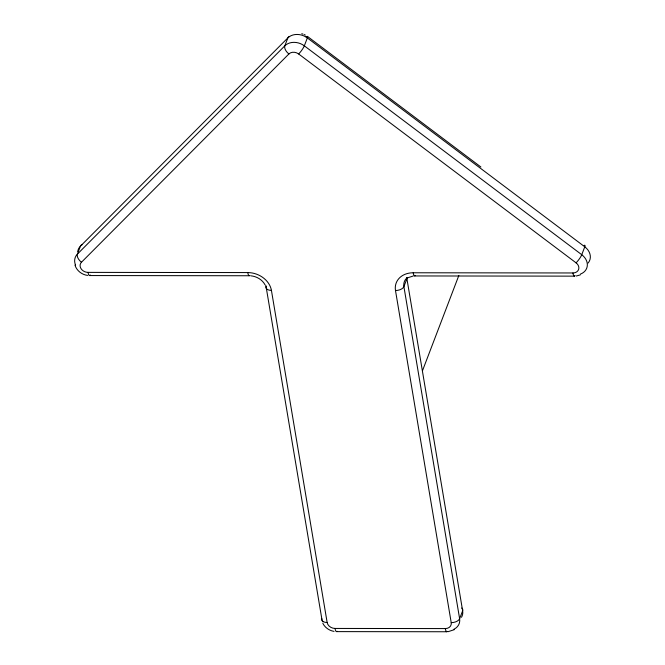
<?xml version="1.0" encoding="UTF-8"?>
<svg xmlns="http://www.w3.org/2000/svg" width="665" height="665" viewBox="0 0 665 665"><rect width="100%" height="100%" fill="white"/><g stroke="black" fill="none" stroke-linecap="round" stroke-linejoin="round"><path stroke-width="1" d="M422.591 370.447L458.808 275.576M90.257 274.978A7.124 1.804 -89.9 0 1 88.046 272.384A7.124 5.736 20.9 0 1 81.064 268.71A7.124 5.736 20.9 0 1 81.471 262.251L288.901 53.956A7.124 5.736 20.9 0 1 298.651 53.973L576.081 262.85A7.124 5.736 20.9 0 1 578.658 269.317A7.124 5.736 20.9 0 1 572.906 272.966L413.189 272.775A21.38 17.207 20.9 0 0 395.492 290.538L451.219 622.656A7.124 5.736 20.9 0 1 445.326 628.575L335.035 628.442A7.124 5.736 20.9 0 1 327.147 622.498A7.124 3.824 -9.5 0 1 321.769 618.541L266.042 286.432A14.248 11.471 20.9 0 0 265.809 285.368M407.487 277.854L413.256 276.008M454.27 629.672L448.069 631.7M580.287 274.894L576.264 276.025M88.046 272.384L247.762 272.575A21.38 17.207 20.9 0 1 271.428 290.389L327.147 622.498M89.559 275.559L249.275 275.751M414.702 275.95L574.427 276.141M336.557 631.617L446.838 631.75M250.747 275.809C256.582 276.332 262.284 279.632 265.069 284.869M87.68 275.435C81.928 274.745 76.625 270.68 74.954 265.061M334.046 631.401C329.333 630.62 324.952 627.652 322.824 623.321M301.76 33.724L302.991 34.081M304.188 34.547L305.351 35.095M307.496 36.45L480.886 167.006M271.428 290.389A7.124 3.824 -9.5 0 1 266.042 286.432M337.089 631.276A7.124 1.804 -89.9 0 1 335.035 628.442M447.37 631.409A7.124 1.804 -89.9 0 1 445.326 628.575M249.816 275.41A7.124 1.804 -89.9 0 1 247.762 272.575M451.219 622.656A7.124 3.824 -9.5 0 0 459.623 618.708L462.64 610.811L406.913 278.702A14.248 11.471 20.9 0 1 406.789 277.629M395.492 290.538A7.124 3.824 -9.5 0 0 403.896 286.598L406.913 278.702A7.124 3.824 -9.5 0 0 407.063 277.613M415.243 275.609A7.124 1.804 -89.9 0 1 413.189 272.775M575.117 275.568A7.124 1.804 -89.9 0 1 572.906 272.966M288.901 53.956A7.124 3.982 44.9 0 1 284.836 45.81L287.854 37.905A7.124 3.982 44.9 0 1 289.591 36.434M75.569 265.144A14.248 11.471 20.9 0 1 77.406 254.097L80.415 246.2L287.854 37.905A14.248 11.471 20.9 0 1 307.346 37.93L584.776 246.815A14.248 11.471 20.9 0 1 588.084 263.057M81.471 262.251A7.124 3.982 44.9 0 1 77.406 254.097L284.836 45.81A14.248 11.471 20.9 0 1 304.329 45.835L581.759 254.712A14.248 11.471 20.9 0 1 580.462 274.08M77.73 251.619A14.248 11.471 20.9 0 1 80.415 246.2A7.124 3.982 44.9 0 1 82.152 244.72M576.081 262.85A7.124 1.421 -53 0 0 581.759 254.712L584.776 246.815A7.124 1.421 -53 0 0 584.153 245.402M298.651 53.973A7.124 1.421 -53 0 0 304.329 45.835L307.346 37.93A7.124 1.421 -53 0 0 306.116 36.907M406.531 278.219A14.248 11.471 20.9 0 0 403.896 286.598L459.623 618.708A14.248 11.471 20.9 0 1 453.937 629.24M322.849 621.808A14.248 11.471 20.9 0 1 321.769 618.541M461.477 617.295A14.248 11.471 20.9 0 0 462.64 610.811A7.124 3.824 -9.5 0 0 461.685 608.018"/></g></svg>
